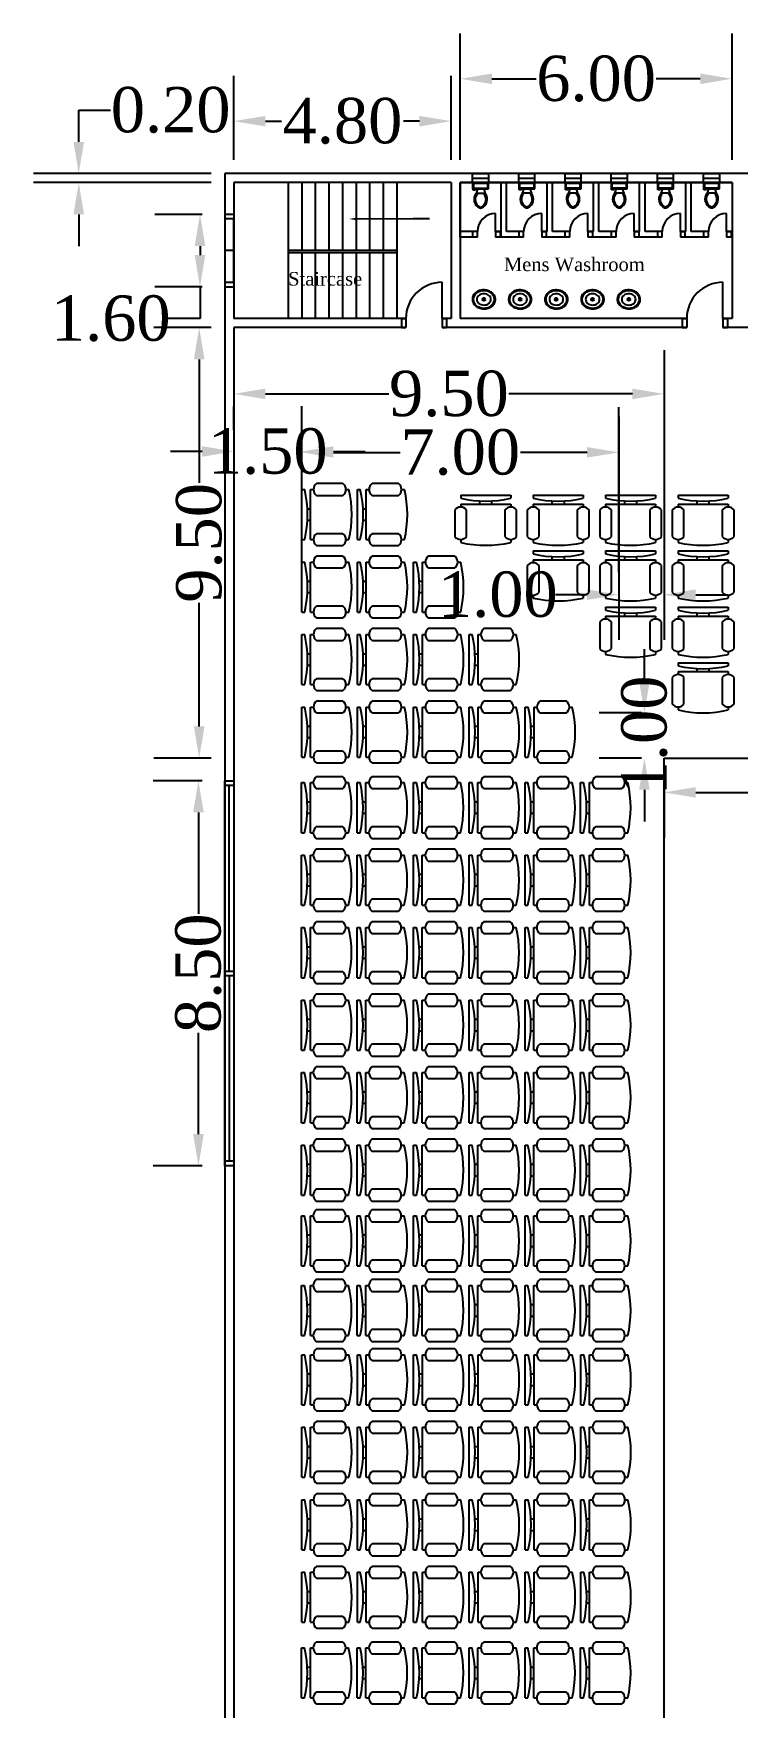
# Model space of a CAD drawing. Header units: metres. Extents: x 31 to 289, y -25 to 127.
# Drawn here: x 148.41 to 163.95, y 13.8 to 50.75 of the extents above; entities that cross this region are included whole.
import ezdxf
from ezdxf import colors
from ezdxf.entities.mleader import LeaderData, LeaderLine
from ezdxf.math import Vec2, Vec3

# ---------------------------------------------------------------- set-up
doc = ezdxf.new("R2010")
doc.units = ezdxf.units.M
doc.header["$MEASUREMENT"] = 0
for name, color, linetype in [('courts', 90, 'Continuous'), ('dim', 50, 'Continuous'), ('dw', 160, 'Continuous'), ('obj', 213, 'Continuous'), ('txt', 130, 'Continuous')]:
    doc.layers.add(name, color=color, linetype=linetype)
doc.styles.get("Standard").update_dxf_attribs({"font": 'times.ttf', "height": 1})
doc.dimstyles.new('1-1m', dxfattribs={"dimtxt": 0.7, "dimasz": 0.7, "dimexe": 1, "dimexo": 0.5, "dimgap": 0.09, "dimtad": 0, "dimtoh": 1, "dimzin": 0, "dimdsep": 46, "dimtxsty": 'Standard', "dimcen": 0.09, "dimclrd": 2, "dimclrt": 2, "dimadec": 0, "dimazin": 0, "dimtfac": 1, "dimtofl": 0, "dimtmove": 0, "dimatfit": 3, "dimfxl": 1, "dimtolj": 1, "dimtzin": 0, "dimarcsym": 0})

# ---------------------------------------------------------------- blocks, each defined once
blk = doc.blocks.new('d1')
at = {"layer": 'dw'}
for p, q in [((0.9, 0.2), (0.9, 1)), ((0, 0.2), (0.1, 0.2)), ((0, 0.2), (0, 0)), ((0, 0), (0.1, 0)), ((0.1, 0.2), (0.1, 0)), ((0.9, 0.2), (1, 0.2)), ((0.9, 0.2), (0.9, 0)), ((0.9, 0), (1, 0)), ((1, 0.2), (1, 0))]:
    blk.add_line(p, q, dxfattribs=at)
blk.add_arc((0.9, 0.2), 0.8, 90, 180, dxfattribs=at)
blk = doc.blocks.new('Toilet - top')
for p, q in [((-10, -8.5), (-8, -8.5)), ((-10, -9.5), (-10, -8.5)), ((-7, -9.5), (-10, -9.5)), ((-8, -8.5), (-8, -8)), ((-7, -8), (-7, -9.5)), ((-4, -8), (-6, -14)), ((4, -14), (-4, -14)), ((4, -8), (6, -14)), ((9.5, -6), (9.5, -2))]:
    blk.add_line(p, q)
blk.add_lwpolyline([(10.5, -8), (10.5, 0), (-10.5, 0), (-10.5, -8)], close=True)
for points in [[(-9.5, -2), (-9.5, -6)], [(8.5, -1), (-8.5, -1)], [(-8.5, -7), (8.5, -7)]]:
    blk.add_lwpolyline(points)
for centre, radius, start, end in [((-8.6, -1.9), 0.884, 81.8699, 188.1301), ((-8.6, -6.1), 0.884, 171.8699, 278.1301), ((3.5, -21.6), 12.2, 141.4691, 247.9714), ((4.2, -21.8), 11.3, 136.3677, 238.9468), ((-3.5, -21.6), 12.2, 292.0284, 38.5307), ((-4.2, -21.8), 11.3, 301.053, 43.6321), ((8.6, -1.9), 0.884, 351.8699, 98.1301), ((8.6, -6.1), 0.884, 261.8699, 8.1301), ((0, -27.9), 4, 245.7318, 294.2682), ((0, -29), 4, 254.8605, 285.1395)]:
    blk.add_arc(centre, radius, start, end)
blk = doc.blocks.new('Sink - Oval top')
for p, q in [((-1, 0), (1, 0)), ((0, 1), (0, -1))]:
    blk.add_line(p, q)
at = {"linetype": 'Continuous'}
for points in [[(-12.2, 0.4, 0.117634), (-11.5, -3.4, 0.104469), (-8.9, -6.8, 0.090016), (-5.1, -9.1, 0.08192), (-0.3, -10, 0.08192), (4.5, -9.4, 0.090016), (8.4, -7.4, 0.104469), (11.2, -4.1, 0.117634), (12.2, -0.4, 0.117634), (11.5, 3.4, 0.104469), (8.9, 6.8, 0.090016), (5.1, 9.1, 0.08192), (0.3, 10, 0.08192), (-4.5, 9.4, 0.090016), (-8.4, 7.4, 0.104469), (-11.2, 4.1, 0.117634)], [(-11.3, 0.2, 0.118622), (-10.5, -3.3, 0.104678), (-8.1, -6.4, 0.089562), (-4.5, -8.4, 0.081185), (-0.1, -9.2, 0.081185), (4.3, -8.5, 0.089562), (7.9, -6.6, 0.104678), (10.4, -3.5, 0.118622), (11.3, -0.2, 0.118622), (10.5, 3.3, 0.104678), (8.1, 6.4, 0.089562), (4.5, 8.4, 0.081185), (0.1, 9.2, 0.081185), (-4.3, 8.5, 0.089562), (-7.9, 6.6, 0.104678), (-10.4, 3.5, 0.118622)], [(-7.4, 0.1, 0.118283), (-6.9, -2.2, 0.104607), (-5.3, -4.2, 0.089718), (-3, -5.5, 0.081436), (-0.1, -6, 0.081436), (2.8, -5.6, 0.089718), (5.2, -4.3, 0.104607), (6.9, -2.3, 0.118283), (7.4, -0.1, 0.118283), (6.9, 2.2, 0.104607), (5.3, 4.2, 0.089718), (3, 5.5, 0.081436), (0.1, 6, 0.081436), (-2.8, 5.6, 0.089718), (-5.2, 4.3, 0.104607), (-6.9, 2.3, 0.118283)]]:
    blk.add_lwpolyline(points, format="xyb", close=True, dxfattribs=at)
for radius in [1.5, 1]:
    blk.add_circle((0, 0), radius)
blk = doc.blocks.new('w1')
at = {"layer": 'dw'}
for p, q in [((-0.2, 0), (0, 0)), ((-0.2, -8.5), (-0.2, 0)), ((0, 0), (0, -8.5)), ((-0.2, -0.1), (0, -0.1)), ((-0.1, -4.2), (-0.1, -0.1)), ((-0.2, -4.2), (0, -4.2)), ((-0.2, -4.3), (0, -4.3)), ((-0.1, -4.3), (-0.1, -8.4)), ((0, -8.4), (-0.2, -8.4)), ((0, -8.5), (-0.2, -8.5))]:
    blk.add_line(p, q, dxfattribs=at)
blk = doc.blocks.new('*D19')
at = {"layer": 'Defpoints', "color": 0, "transparency": 16777216}
for p in [(157.632, 48.817), (152.832, 47.46), (157.632, 47.46)]:
    blk.add_point(p, dxfattribs=at)
at = {"layer": 'dim', "color": 0, "lineweight": -2, "transparency": 16777216}
for p, q in [((152.832, 47.96), (152.832, 49.817)), ((157.632, 47.96), (157.632, 49.817))]:
    blk.add_line(p, q, dxfattribs=at)
at = {"layer": 'dim', "color": 2, "lineweight": -2, "transparency": 16777216}
for p, q in [((153.532, 48.817), (153.887, 48.817)), ((156.932, 48.817), (156.576, 48.817))]:
    blk.add_line(p, q, dxfattribs=at)
at = {"layer": 'dim', "color": 2, "transparency": 16777216}
for points in [[(153.532, 48.933), (153.532, 48.7), (152.832, 48.817)], [(156.932, 48.933), (156.932, 48.7), (157.632, 48.817)]]:
    blk.add_solid(points, dxfattribs=at)
at = {"layer": 'dim', "color": 2, "transparency": 16777216, "insert": (155.232, 48.817), "char_height": 1, "attachment_point": 5}
blk.add_mtext('\\A1;4.80', dxfattribs=at)
blk = doc.blocks.new('*D20')
at = {"layer": 'Defpoints', "color": 0, "transparency": 16777216}
for p in [(163.832, 49.752), (157.832, 47.46), (163.832, 47.46)]:
    blk.add_point(p, dxfattribs=at)
at = {"layer": 'dim', "color": 0, "lineweight": -2, "transparency": 16777216}
for p, q in [((157.832, 47.96), (157.832, 50.752)), ((163.832, 47.96), (163.832, 50.752))]:
    blk.add_line(p, q, dxfattribs=at)
at = {"layer": 'dim', "color": 2, "lineweight": -2, "transparency": 16777216}
for p, q in [((158.532, 49.752), (159.508, 49.752)), ((163.132, 49.752), (162.156, 49.752))]:
    blk.add_line(p, q, dxfattribs=at)
at = {"layer": 'dim', "color": 2, "transparency": 16777216}
for points in [[(158.532, 49.869), (158.532, 49.635), (157.832, 49.752)], [(163.132, 49.869), (163.132, 49.635), (163.832, 49.752)]]:
    blk.add_solid(points, dxfattribs=at)
at = {"layer": 'dim', "color": 2, "transparency": 16777216, "insert": (160.832, 49.752), "char_height": 1, "attachment_point": 5}
blk.add_mtext('\\A1;6.00', dxfattribs=at)
blk = doc.blocks.new('*D31')
at = {"layer": 'Defpoints', "color": 0, "transparency": 16777216}
for p in [(152.632, 34.26), (152.052, 25.76), (152.632, 25.76)]:
    blk.add_point(p, dxfattribs=at)
at = {"layer": 'dim', "color": 0, "lineweight": -2, "transparency": 16777216}
for p, q in [((152.132, 34.26), (151.052, 34.26)), ((152.132, 25.76), (151.052, 25.76))]:
    blk.add_line(p, q, dxfattribs=at)
at = {"layer": 'dim', "color": 2, "lineweight": -2, "transparency": 16777216}
for p, q in [((152.052, 33.56), (152.052, 31.321)), ((152.052, 26.46), (152.052, 28.699))]:
    blk.add_line(p, q, dxfattribs=at)
at = {"layer": 'dim', "color": 2, "transparency": 16777216}
for points in [[(151.935, 33.56), (152.169, 33.56), (152.052, 34.26)], [(151.935, 26.46), (152.169, 26.46), (152.052, 25.76)]]:
    blk.add_solid(points, dxfattribs=at)
at = {"layer": 'dim', "color": 2, "transparency": 16777216, "insert": (152.052, 30.01), "char_height": 1, "attachment_point": 5, "rotation": 90}
blk.add_mtext('\\A1;8.50', dxfattribs=at)
blk = doc.blocks.new('*D35')
at = {"layer": 'Defpoints', "color": 0, "transparency": 16777216}
for p in [(152.632, 46.76), (152.086, 45.16), (152.632, 45.16)]:
    blk.add_point(p, dxfattribs=at)
at = {"layer": 'dim', "color": 0, "lineweight": -2, "transparency": 16777216}
for p, q in [((152.132, 46.76), (151.086, 46.76)), ((152.132, 45.16), (151.086, 45.16))]:
    blk.add_line(p, q, dxfattribs=at)
at = {"layer": 'dim', "color": 2, "lineweight": -2, "transparency": 16777216}
for p, q in [((152.086, 46.06), (152.086, 45.86)), ((152.086, 45.16), (152.086, 44.46)), ((152.086, 44.46), (151.386, 44.46))]:
    blk.add_line(p, q, dxfattribs=at)
at = {"layer": 'dim', "color": 2, "transparency": 16777216}
for points in [[(151.969, 46.06), (152.202, 46.06), (152.086, 46.76)], [(151.969, 45.86), (152.202, 45.86), (152.086, 45.16)]]:
    blk.add_solid(points, dxfattribs=at)
at = {"layer": 'dim', "color": 2, "transparency": 16777216, "insert": (150.116, 44.46), "char_height": 1, "attachment_point": 5}
blk.add_mtext('\\A1;1.60', dxfattribs=at)
blk = doc.blocks.new('*D37')
at = {"layer": 'Defpoints', "color": 0, "transparency": 16777216}
for p in [(149.409, 47.66), (152.832, 47.66), (152.832, 47.46)]:
    blk.add_point(p, dxfattribs=at)
at = {"layer": 'dim', "color": 2, "lineweight": -2, "transparency": 16777216}
for p, q in [((149.409, 48.36), (149.409, 49.06)), ((149.409, 49.06), (150.109, 49.06)), ((149.409, 46.76), (149.409, 46.06))]:
    blk.add_line(p, q, dxfattribs=at)
at = {"layer": 'dim', "color": 0, "lineweight": -2, "transparency": 16777216}
for p, q in [((152.332, 47.66), (148.409, 47.66)), ((152.332, 47.46), (148.409, 47.46))]:
    blk.add_line(p, q, dxfattribs=at)
at = {"layer": 'dim', "color": 2, "transparency": 16777216}
for points in [[(149.292, 48.36), (149.526, 48.36), (149.409, 47.66)], [(149.292, 46.76), (149.526, 46.76), (149.409, 47.46)]]:
    blk.add_solid(points, dxfattribs=at)
at = {"layer": 'dim', "color": 2, "transparency": 16777216, "insert": (151.438, 49.06), "char_height": 1, "attachment_point": 5}
blk.add_mtext('\\A1;0.20', dxfattribs=at)
blk = doc.blocks.new('*D109')
at = {"layer": 'Defpoints', "color": 0, "transparency": 16777216}
for p in [(152.832, 44.26), (152.068, 34.76), (152.832, 34.76)]:
    blk.add_point(p, dxfattribs=at)
at = {"layer": 'dim', "color": 0, "lineweight": -2, "transparency": 16777216}
for p, q in [((152.332, 44.26), (151.068, 44.26)), ((152.332, 34.76), (151.068, 34.76))]:
    blk.add_line(p, q, dxfattribs=at)
at = {"layer": 'dim', "color": 2, "lineweight": -2, "transparency": 16777216}
for p, q in [((152.068, 43.56), (152.068, 40.836)), ((152.068, 35.46), (152.068, 38.183))]:
    blk.add_line(p, q, dxfattribs=at)
at = {"layer": 'dim', "color": 2, "transparency": 16777216}
for points in [[(151.951, 43.56), (152.185, 43.56), (152.068, 44.26)], [(151.951, 35.46), (152.185, 35.46), (152.068, 34.76)]]:
    blk.add_solid(points, dxfattribs=at)
at = {"layer": 'dim', "color": 2, "transparency": 16777216, "insert": (152.068, 39.51), "char_height": 1, "attachment_point": 5, "rotation": 90}
blk.add_mtext('\\A1;9.50', dxfattribs=at)
blk = doc.blocks.new('*D110')
at = {"layer": 'Defpoints', "color": 0, "transparency": 16777216}
for p in [(152.832, 44.26), (162.332, 44.26), (162.332, 42.798)]:
    blk.add_point(p, dxfattribs=at)
at = {"layer": 'dim', "color": 0, "lineweight": -2, "transparency": 16777216}
for p, q in [((152.832, 43.76), (152.832, 41.798)), ((162.332, 43.76), (162.332, 41.798))]:
    blk.add_line(p, q, dxfattribs=at)
at = {"layer": 'dim', "color": 2, "lineweight": -2, "transparency": 16777216}
for p, q in [((153.532, 42.798), (156.255, 42.798)), ((161.632, 42.798), (158.908, 42.798))]:
    blk.add_line(p, q, dxfattribs=at)
at = {"layer": 'dim', "color": 2, "transparency": 16777216}
for points in [[(153.532, 42.914), (153.532, 42.681), (152.832, 42.798)], [(161.632, 42.914), (161.632, 42.681), (162.332, 42.798)]]:
    blk.add_solid(points, dxfattribs=at)
at = {"layer": 'dim', "color": 2, "transparency": 16777216, "insert": (157.582, 42.798), "char_height": 1, "attachment_point": 5}
blk.add_mtext('\\A1;9.50', dxfattribs=at)
blk = doc.blocks.new('*D111')
at = {"layer": 'Defpoints', "color": 0, "transparency": 16777216}
for p in [(161.332, 42.798), (162.332, 42.798), (161.332, 38.366)]:
    blk.add_point(p, dxfattribs=at)
at = {"layer": 'dim', "color": 0, "lineweight": -2, "transparency": 16777216}
for p, q in [((161.332, 42.298), (161.332, 37.366)), ((162.332, 42.298), (162.332, 37.366))]:
    blk.add_line(p, q, dxfattribs=at)
at = {"layer": 'dim', "color": 2, "lineweight": -2, "transparency": 16777216}
for p, q in [((160.632, 38.366), (159.932, 38.366)), ((163.032, 38.366), (163.732, 38.366))]:
    blk.add_line(p, q, dxfattribs=at)
at = {"layer": 'dim', "color": 2, "transparency": 16777216}
for points in [[(160.632, 38.483), (160.632, 38.25), (161.332, 38.366)], [(163.032, 38.483), (163.032, 38.25), (162.332, 38.366)]]:
    blk.add_solid(points, dxfattribs=at)
at = {"layer": 'dim', "color": 2, "transparency": 16777216, "insert": (158.662, 38.366), "char_height": 1, "attachment_point": 5}
blk.add_mtext('\\A1;1.00', dxfattribs=at)
blk = doc.blocks.new('*D112')
at = {"layer": 'Defpoints', "color": 0, "transparency": 16777216}
for p in [(154.332, 41.507), (154.332, 38.366), (161.332, 38.366)]:
    blk.add_point(p, dxfattribs=at)
at = {"layer": 'dim', "color": 0, "lineweight": -2, "transparency": 16777216}
for p, q in [((154.332, 38.866), (154.332, 42.507)), ((161.332, 38.866), (161.332, 42.507))]:
    blk.add_line(p, q, dxfattribs=at)
at = {"layer": 'dim', "color": 2, "lineweight": -2, "transparency": 16777216}
for p, q in [((155.032, 41.507), (156.503, 41.507)), ((160.632, 41.507), (159.16, 41.507))]:
    blk.add_line(p, q, dxfattribs=at)
at = {"layer": 'dim', "color": 2, "transparency": 16777216}
for points in [[(155.032, 41.624), (155.032, 41.391), (154.332, 41.507)], [(160.632, 41.624), (160.632, 41.391), (161.332, 41.507)]]:
    blk.add_solid(points, dxfattribs=at)
at = {"layer": 'dim', "color": 2, "transparency": 16777216, "insert": (157.832, 41.507), "char_height": 1, "attachment_point": 5}
blk.add_mtext('\\A1;7.00', dxfattribs=at)
blk = doc.blocks.new('*D113')
at = {"layer": 'Defpoints', "color": 0, "transparency": 16777216}
for p in [(152.832, 41.527), (152.832, 41.507), (154.332, 41.507)]:
    blk.add_point(p, dxfattribs=at)
at = {"layer": 'dim', "color": 0, "lineweight": -2, "transparency": 16777216}
for p, q in [((152.832, 42.007), (152.832, 42.527)), ((154.332, 42.007), (154.332, 42.527))]:
    blk.add_line(p, q, dxfattribs=at)
at = {"layer": 'dim', "color": 2, "lineweight": -2, "transparency": 16777216}
for p, q in [((152.132, 41.527), (151.432, 41.527)), ((155.032, 41.527), (155.732, 41.527))]:
    blk.add_line(p, q, dxfattribs=at)
at = {"layer": 'dim', "color": 2, "transparency": 16777216}
for points in [[(152.132, 41.643), (152.132, 41.41), (152.832, 41.527)], [(155.032, 41.643), (155.032, 41.41), (154.332, 41.527)]]:
    blk.add_solid(points, dxfattribs=at)
at = {"layer": 'dim', "color": 2, "transparency": 16777216, "insert": (153.582, 41.527), "char_height": 1, "attachment_point": 5}
blk.add_mtext('\\A1;1.50', dxfattribs=at)
blk = doc.blocks.new('*D115')
at = {"layer": 'Defpoints', "color": 0, "transparency": 16777216}
for p in [(161.898, 35.76), (162.332, 35.76), (162.332, 34.76)]:
    blk.add_point(p, dxfattribs=at)
at = {"layer": 'dim', "color": 2, "lineweight": -2, "transparency": 16777216}
for p, q in [((161.898, 36.46), (161.898, 37.16)), ((161.898, 34.06), (161.898, 33.36))]:
    blk.add_line(p, q, dxfattribs=at)
at = {"layer": 'dim', "color": 0, "lineweight": -2, "transparency": 16777216}
for p, q in [((161.832, 35.76), (160.898, 35.76)), ((161.832, 34.76), (160.898, 34.76))]:
    blk.add_line(p, q, dxfattribs=at)
at = {"layer": 'dim', "color": 2, "transparency": 16777216}
for points in [[(161.781, 36.46), (162.015, 36.46), (161.898, 35.76)], [(161.781, 34.06), (162.015, 34.06), (161.898, 34.76)]]:
    blk.add_solid(points, dxfattribs=at)
at = {"layer": 'dim', "color": 2, "transparency": 16777216, "insert": (161.898, 35.26), "char_height": 1, "attachment_point": 5, "rotation": 90}
blk.add_mtext('\\A1;1.00', dxfattribs=at)
blk = doc.blocks.new('Chair - Desk')
at = {"linetype": 'Continuous'}
for p, q in [((-8.5, 0), (-8.5, -1)), ((-8.5, 0), (8.5, 0)), ((8.5, 0), (8.5, -1)), ((-10.5, -5), (-10.5, -14)), ((-8.5, -3), (-8.5, -4)), ((-8.5, -3), (8.5, -3)), ((-6.5, -14), (-6.5, -5)), ((-2, -3), (-2, -1.9355)), ((2, -1.9576), (2, -3)), ((6.5, -5), (6.5, -14)), ((8.5, -3), (8.5, -4)), ((10.5, -14), (10.5, -5)), ((-8.5, -15), (-8.5, -16)), ((8.5, -15), (8.5, -16))]:
    blk.add_line(p, q, dxfattribs=at)
for centre, radius, start, end in [((-8.5, -6.5), 2.5, 36.8699, 143.1301), ((0, 34.625), 36.625, 256.5803, 283.4197), ((8.5, -6.5), 2.5, 36.8699, 143.1301), ((-8.5, -12.5), 2.5, 216.8699, 323.1301), ((0, 19.625), 36.625, 256.5803, 283.4197), ((8.5, -12.5), 2.5, 216.8699, 323.1301)]:
    blk.add_arc(centre, radius, start, end, dxfattribs=at)
blk = doc.blocks.new('*D123')
at = {"layer": 'Defpoints', "color": 0, "transparency": 16777216}
for p in [(162.332, 34.76), (178.332, 34.76), (178.332, 34.002)]:
    blk.add_point(p, dxfattribs=at)
at = {"layer": 'dim', "color": 0, "lineweight": -2, "transparency": 16777216}
for p, q in [((162.332, 34.26), (162.332, 33.002)), ((178.332, 34.26), (178.332, 33.002))]:
    blk.add_line(p, q, dxfattribs=at)
at = {"layer": 'dim', "color": 2, "lineweight": -2, "transparency": 16777216}
for p, q in [((163.032, 34.002), (168.693, 34.002)), ((177.632, 34.002), (171.97, 34.002))]:
    blk.add_line(p, q, dxfattribs=at)
at = {"layer": 'dim', "color": 2, "transparency": 16777216}
for points in [[(163.032, 34.119), (163.032, 33.885), (162.332, 34.002)], [(177.632, 34.119), (177.632, 33.885), (178.332, 34.002)]]:
    blk.add_solid(points, dxfattribs=at)
at = {"layer": 'dim', "color": 2, "transparency": 16777216, "insert": (170.332, 34.002), "char_height": 1, "attachment_point": 5}
blk.add_mtext('\\A1;16.00', dxfattribs=at)

msp = doc.modelspace()

# ---------------------------------------------------------------- linework, layer by layer
for p, q in [((152.632, 47.66), (152.632, -17.34)), ((187.632, 47.66), (152.632, 47.66)), ((152.832, 47.46), (152.832, 44.46)), ((157.632, 47.46), (152.832, 47.46)), ((154.032, 47.46), (154.032, 45.96)), ((154.332, 47.46), (154.332, 45.96)), ((154.632, 47.46), (154.632, 45.96)), ((154.932, 47.46), (154.932, 45.96)), ((155.232, 47.46), (155.232, 45.96)), ((155.532, 47.46), (155.532, 45.96)), ((155.832, 47.46), (155.832, 45.96)), ((156.132, 47.46), (156.132, 45.96)), ((156.432, 47.46), (156.432, 45.96)), ((157.632, 47.46), (157.632, 44.46)), ((157.832, 47.46), (157.832, 44.46)), ((163.832, 47.46), (157.832, 47.46)), ((157.832, 47.46), (163.832, 47.46)), ((157.832, 46.26), (157.832, 47.46)), ((158.732, 46.26), (158.732, 47.46)), ((158.852, 46.38), (158.852, 47.46)), ((159.752, 46.38), (159.752, 47.46)), ((159.872, 46.38), (159.872, 47.46)), ((160.772, 46.38), (160.772, 47.46)), ((160.892, 46.38), (160.892, 47.46)), ((161.792, 46.38), (161.792, 47.46)), ((161.912, 46.38), (161.912, 47.46)), ((162.812, 46.38), (162.812, 47.46)), ((162.932, 46.38), (162.932, 47.46)), ((163.832, 47.46), (163.832, 44.46)), ((163.832, 47.46), (163.832, 46.26)), ((158.212, 46.38), (157.832, 46.38)), ((158.212, 46.26), (157.832, 46.26)), ((158.732, 46.38), (158.612, 46.38)), ((159.232, 46.26), (158.612, 46.26)), ((159.232, 46.38), (158.852, 46.38)), ((159.752, 46.38), (159.632, 46.38)), ((160.252, 46.26), (159.632, 46.26)), ((160.252, 46.38), (159.872, 46.38)), ((160.772, 46.38), (160.652, 46.38)), ((161.272, 46.26), (160.652, 46.26)), ((161.272, 46.38), (160.892, 46.38)), ((161.792, 46.38), (161.672, 46.38)), ((162.292, 46.26), (161.672, 46.26)), ((162.292, 46.38), (161.912, 46.38)), ((162.812, 46.38), (162.692, 46.38)), ((163.312, 46.26), (162.692, 46.26)), ((163.312, 46.38), (162.932, 46.38)), ((163.832, 46.38), (163.712, 46.38)), ((163.832, 46.26), (163.712, 46.26)), ((156.432, 45.96), (154.032, 45.96)), ((154.032, 45.96), (154.032, 45.91)), ((154.032, 45.91), (154.032, 44.46)), ((156.432, 45.91), (154.032, 45.91)), ((154.332, 45.91), (154.332, 44.46)), ((154.632, 45.91), (154.632, 44.46)), ((154.932, 45.91), (154.932, 44.46)), ((155.232, 45.91), (155.232, 44.46)), ((155.532, 45.91), (155.532, 44.46)), ((155.832, 45.91), (155.832, 44.46)), ((156.132, 45.91), (156.132, 44.46)), ((156.432, 45.96), (156.432, 45.91)), ((156.432, 45.91), (156.432, 44.46)), ((156.632, 44.46), (152.832, 44.46)), ((157.632, 44.46), (157.432, 44.46)), ((162.832, 44.46), (157.832, 44.46)), ((163.832, 44.46), (163.632, 44.46)), ((152.832, 44.26), (152.832, -13.94)), ((156.632, 44.26), (152.832, 44.26)), ((162.832, 44.26), (157.432, 44.26)), ((166.332, 44.26), (163.632, 44.26))]:
    msp.add_line(p, q)
at = {"layer": 'courts'}
msp.add_lwpolyline([(162.332, 34.76), (178.332, 34.76), (178.332, 5.76), (162.332, 5.76)], close=True, dxfattribs=at)
at = {"layer": 'dw'}
for p, q in [((158.105, 47.66), (158.455, 47.66)), ((158.105, 47.46), (158.105, 47.66)), ((158.105, 47.56), (158.455, 47.56)), ((158.455, 47.46), (158.105, 47.46)), ((158.455, 47.66), (158.455, 47.46)), ((159.125, 47.66), (159.475, 47.66)), ((159.125, 47.46), (159.125, 47.66)), ((159.125, 47.56), (159.475, 47.56)), ((159.475, 47.46), (159.125, 47.46)), ((159.475, 47.66), (159.475, 47.46)), ((160.145, 47.66), (160.495, 47.66)), ((160.145, 47.46), (160.145, 47.66)), ((160.145, 47.56), (160.495, 47.56)), ((160.495, 47.46), (160.145, 47.46)), ((160.495, 47.66), (160.495, 47.46)), ((161.165, 47.66), (161.515, 47.66)), ((161.165, 47.46), (161.165, 47.66)), ((161.165, 47.56), (161.515, 47.56)), ((161.515, 47.46), (161.165, 47.46)), ((161.515, 47.66), (161.515, 47.46)), ((162.185, 47.66), (162.535, 47.66)), ((162.185, 47.46), (162.185, 47.66)), ((162.185, 47.56), (162.535, 47.56)), ((162.535, 47.46), (162.185, 47.46)), ((162.535, 47.66), (162.535, 47.46)), ((163.205, 47.66), (163.555, 47.66)), ((163.205, 47.46), (163.205, 47.66)), ((163.205, 47.56), (163.555, 47.56)), ((163.555, 47.46), (163.205, 47.46)), ((163.555, 47.66), (163.555, 47.46)), ((152.832, 46.76), (152.632, 46.76)), ((152.632, 46.76), (152.632, 46.66)), ((152.832, 46.66), (152.632, 46.66)), ((152.632, 46.66), (152.632, 45.26)), ((152.832, 46.76), (152.832, 46.66)), ((152.832, 45.96), (152.832, 46.66)), ((158.612, 46.38), (158.612, 46.78)), ((159.632, 46.38), (159.632, 46.78)), ((160.652, 46.38), (160.652, 46.78)), ((161.672, 46.38), (161.672, 46.78)), ((162.692, 46.38), (162.692, 46.78)), ((163.712, 46.38), (163.712, 46.78)), ((158.112, 46.26), (158.112, 46.38)), ((158.212, 46.38), (158.112, 46.38)), ((158.212, 46.26), (158.112, 46.26)), ((158.212, 46.26), (158.212, 46.38)), ((158.612, 46.38), (158.612, 46.26)), ((158.612, 46.38), (158.712, 46.38)), ((158.712, 46.26), (158.612, 46.26)), ((158.712, 46.38), (158.712, 46.26)), ((159.132, 46.26), (159.132, 46.38)), ((159.232, 46.38), (159.132, 46.38)), ((159.232, 46.26), (159.132, 46.26)), ((159.232, 46.26), (159.232, 46.38)), ((159.632, 46.38), (159.632, 46.26)), ((159.632, 46.38), (159.732, 46.38)), ((159.732, 46.26), (159.632, 46.26)), ((159.732, 46.38), (159.732, 46.26)), ((160.152, 46.26), (160.152, 46.38)), ((160.252, 46.38), (160.152, 46.38)), ((160.252, 46.26), (160.152, 46.26)), ((160.252, 46.26), (160.252, 46.38)), ((160.652, 46.38), (160.652, 46.26)), ((160.652, 46.38), (160.752, 46.38)), ((160.752, 46.26), (160.652, 46.26)), ((160.752, 46.38), (160.752, 46.26)), ((161.172, 46.26), (161.172, 46.38)), ((161.272, 46.38), (161.172, 46.38)), ((161.272, 46.26), (161.172, 46.26)), ((161.272, 46.26), (161.272, 46.38)), ((161.672, 46.38), (161.672, 46.26)), ((161.672, 46.38), (161.772, 46.38)), ((161.772, 46.26), (161.672, 46.26)), ((161.772, 46.38), (161.772, 46.26)), ((162.192, 46.26), (162.192, 46.38)), ((162.292, 46.38), (162.192, 46.38)), ((162.292, 46.26), (162.192, 46.26)), ((162.292, 46.26), (162.292, 46.38)), ((162.692, 46.38), (162.692, 46.26)), ((162.692, 46.38), (162.792, 46.38)), ((162.792, 46.26), (162.692, 46.26)), ((162.792, 46.38), (162.792, 46.26)), ((163.212, 46.26), (163.212, 46.38)), ((163.312, 46.38), (163.212, 46.38)), ((163.312, 46.26), (163.212, 46.26)), ((163.312, 46.26), (163.312, 46.38)), ((163.712, 46.38), (163.712, 46.26)), ((163.712, 46.38), (163.812, 46.38)), ((163.812, 46.26), (163.712, 46.26)), ((163.812, 46.38), (163.812, 46.26)), ((152.832, 45.96), (152.632, 45.96)), ((152.832, 45.26), (152.832, 45.96)), ((152.632, 45.26), (152.832, 45.26)), ((152.632, 45.26), (152.632, 45.16)), ((152.632, 45.16), (152.832, 45.16)), ((152.832, 45.26), (152.832, 45.16))]:
    msp.add_line(p, q, dxfattribs=at)
for centre in [(158.612, 46.38), (159.632, 46.38), (160.652, 46.38), (161.672, 46.38), (162.692, 46.38), (163.712, 46.38)]:
    msp.add_arc(centre, 0.4, 90, 180, dxfattribs=at)

# ---------------------------------------------------------------- block references
at = {"xscale": 0.06498415201484763, "yscale": 0.06498415201484763, "zscale": 0.06498415201484763, "rotation": 89.99999999999997}
for p in [(154.332, 40.134), (155.56, 40.134), (154.332, 38.534), (155.56, 38.534), (156.802, 38.534), (154.332, 36.934), (155.56, 36.934), (156.802, 36.934), (158.03, 36.934), (154.332, 35.334), (155.56, 35.334), (156.802, 35.334), (158.03, 35.334), (159.266, 35.334), (154.328, 33.665), (155.556, 33.665), (156.799, 33.665), (158.027, 33.665), (159.262, 33.665), (160.49, 33.665), (154.328, 32.065), (155.556, 32.065), (156.799, 32.065), (158.027, 32.065), (159.262, 32.065), (160.49, 32.065), (154.328, 30.465), (155.556, 30.465), (156.799, 30.465), (158.027, 30.465), (159.262, 30.465), (160.49, 30.465), (154.328, 28.865), (155.556, 28.865), (156.799, 28.865), (158.027, 28.865), (159.262, 28.865), (160.49, 28.865), (154.328, 27.265), (155.556, 27.265), (156.799, 27.265), (158.027, 27.265), (159.262, 27.265), (160.49, 27.265), (154.328, 25.665), (155.556, 25.665), (156.799, 25.665), (158.027, 25.665), (159.262, 25.665), (160.49, 25.665), (154.328, 24.104), (155.556, 24.104), (156.799, 24.104), (158.027, 24.104), (159.262, 24.104), (160.49, 24.104), (154.328, 22.567), (155.556, 22.567), (156.799, 22.567), (158.027, 22.567), (159.262, 22.567), (160.49, 22.567), (154.332, 21.038), (155.56, 21.038), (156.802, 21.038), (158.03, 21.038), (159.266, 21.038), (160.494, 21.038), (154.332, 19.438), (155.56, 19.438), (156.802, 19.438), (158.03, 19.438), (159.266, 19.438), (160.494, 19.438), (154.332, 17.838), (155.56, 17.838), (156.802, 17.838), (158.03, 17.838), (159.266, 17.838), (160.494, 17.838), (154.332, 16.238), (155.56, 16.238), (156.802, 16.238), (158.03, 16.238), (159.266, 16.238), (160.494, 16.238), (154.328, 14.568), (155.556, 14.568), (156.799, 14.568), (158.027, 14.568), (159.262, 14.568), (160.49, 14.568)]:
    msp.add_blockref('Chair - Desk', p, dxfattribs=at)
at = {"xscale": 0.06498415201484763, "yscale": 0.06498415201484763, "zscale": 0.06498415201484763}
for p in [(158.394, 40.56), (159.994, 40.56), (161.594, 40.56), (163.194, 40.56), (159.994, 39.332), (161.594, 39.332), (163.194, 39.332), (161.594, 38.089), (163.194, 38.089), (163.194, 36.862)]:
    msp.add_blockref('Chair - Desk', p, dxfattribs=at)
at = {"layer": 'dw'}
for name, p in [('d1', (156.532, 44.26)), ('d1', (162.732, 44.26)), ('w1', (152.832, 34.26))]:
    msp.add_blockref(name, p, dxfattribs=at)
at = {"layer": 'obj'}
for name, p, xscale, yscale, zscale in [('Toilet - top', (158.282, 47.455), 0.01682500892709509, 0.01682500892709509, 0.01682500892709509), ('Toilet - top', (159.302, 47.46), 0.01682500892709509, 0.01682500892709509, 0.01682500892709509), ('Toilet - top', (160.322, 47.46), 0.01682500892709509, 0.01682500892709509, 0.01682500892709509), ('Toilet - top', (161.342, 47.46), 0.01682500892709509, 0.01682500892709509, 0.01682500892709509), ('Toilet - top', (162.362, 47.46), 0.01682500892709509, 0.01682500892709509, 0.01682500892709509), ('Toilet - top', (163.382, 47.46), 0.01682500892709509, 0.01682500892709509, 0.01682500892709509), ('Sink - Oval top', (158.353, 44.883), 0.02079870980155859, 0.02079870980155859, 0.02079870980155859), ('Sink - Oval top', (159.153, 44.883), 0.02079870980155859, 0.02079870980155859, 0.02079870980155859), ('Sink - Oval top', (159.953, 44.883), 0.02079870980155859, 0.02079870980155859, 0.02079870980155859), ('Sink - Oval top', (160.753, 44.883), 0.02079870980155859, 0.02079870980155859, 0.02079870980155859), ('Sink - Oval top', (161.553, 44.883), 0.02079870980155859, 0.02079870980155859, 0.02079870980155859)]:
    msp.add_blockref(name, p, dxfattribs=dict(at, xscale=xscale, yscale=yscale, zscale=zscale))

# ---------------------------------------------------------------- texts
at = {"layer": 'txt', "char_height": 0.3, "attachment_point": 1}
for s, insert in [('Mens Washroom', (158.797, 45.807)), ('Staircase', (154.032, 45.488))]:
    msp.add_mtext_dynamic_manual_height_columns(s, width=5.06334, gutter_width=1, heights=[1.244], dxfattribs=dict(at, insert=insert))

# ---------------------------------------------------------------- dimensions: what is measured, and where the dimension line sits
at = {"layer": 'dim'}
for p1, p2, distance, picture, middle in [((157.832, 47.46), (163.832, 47.46), 2.292, '*D20', (160.832, 49.752)), ((152.832, 47.46), (152.832, 47.66), 3.423, '*D37', (151.438, 49.06)), ((152.832, 47.46), (157.632, 47.46), 1.357, '*D19', (155.232, 48.817)), ((152.632, 46.76), (152.632, 45.16), -0.546, '*D35', (150.116, 44.46)), ((152.632, 34.26), (152.632, 25.76), -0.58, '*D31', (152.052, 30.01))]:
    dim = msp.add_aligned_dim(p1=p1, p2=p2, distance=distance, dimstyle='1-1m', dxfattribs=at)
    dim.commit()
    dim.dimension.update_dxf_attribs({"geometry": picture, "text_midpoint": middle})
for base, p1, p2, picture, middle in [((152.068, 34.76), (152.832, 44.26), (152.832, 34.76), '*D109', (152.068, 39.51)), ((161.898, 35.76), (162.332, 34.76), (162.332, 35.76), '*D115', (161.898, 35.26))]:
    dim = msp.add_linear_dim(base=base, p1=p1, p2=p2, angle=90, dimstyle='1-1m', dxfattribs=at)
    dim.commit()
    dim.dimension.update_dxf_attribs({"geometry": picture, "text_midpoint": middle, "dimtype": 160})
for base, p1, p2, picture, middle in [((162.332, 42.798), (152.832, 44.26), (162.332, 44.26), '*D110', (157.582, 42.798)), ((152.832, 41.527), (154.332, 41.507), (152.832, 41.507), '*D113', (153.582, 41.527))]:
    dim = msp.add_linear_dim(base=base, p1=p1, p2=p2, dimstyle='1-1m', dxfattribs=at)
    dim.commit()
    dim.dimension.update_dxf_attribs({"geometry": picture, "text_midpoint": middle, "dimtype": 160})
for base, p1, p2, picture, middle in [((154.332, 41.507), (161.332, 38.366), (154.332, 38.366), '*D112', (157.832, 41.507)), ((161.332, 38.366), (162.332, 42.798), (161.332, 42.798), '*D111', (158.662, 38.366)), ((178.332, 34.002), (162.332, 34.76), (178.332, 34.76), '*D123', (170.332, 34.002))]:
    dim = msp.add_linear_dim(base=base, p1=p1, p2=p2, dimstyle='1-1m', dxfattribs=at)
    dim.commit()
    dim.dimension.update_dxf_attribs({"geometry": picture, "text_midpoint": middle})

# ---------------------------------------------------------------- leaders
ml = msp.add_multileader_mtext('Standard')
ml.set_content('', color=256)
ml.set_leader_properties()
ml.build(insert=Vec2(0, 0))
ml.multileader.update_dxf_attribs({"dogleg_length": 0.36, "arrow_head_size": 0.18})
ctx = ml.context
ctx.base_point, ctx.char_height, ctx.arrow_head_size, ctx.landing_gap_size, ctx.plane_origin, ctx.plane_x_axis, ctx.plane_y_axis = Vec3(157.334, 46.67), 0.18, 0.18, 0.09, Vec3(155.374, 45.946), Vec3(-0.999991, -0.004333), Vec3(0.004333, -0.999991)
ctx.text_align_type = 2
notes = []
notes.append((ctx, [(0, (1, 1, 0), (156.794, 46.668), (0.999991, 0.004333), 0.36, [(0, [(155.371, 46.658)], 0, [])])]))
ctx.mtext.insert, ctx.mtext.text_direction, ctx.mtext.rotation, ctx.mtext.alignment, ctx.mtext.flow_direction = Vec3(157.244, 46.58), Vec3(-0.999991, -0.004333), 3.145926, 3, 5
for ctx, leaders in notes:
    for number, flags, end, landing, length, lines in leaders:
        leader = LeaderData()
        leader.index, (leader.has_last_leader_line, leader.has_dogleg_vector, leader.attachment_direction) = number, flags
        leader.last_leader_point, leader.dogleg_vector, leader.dogleg_length = Vec3(end), Vec3(landing), length
        for number, points, colour, breaks in lines:
            line = LeaderLine()
            line.index, line.vertices, line.color, line.breaks = number, Vec3.list(points), colors.encode_raw_color(colour), breaks
            leader.lines.append(line)
        ctx.leaders.append(leader)

doc.saveas('drawing.dxf')
